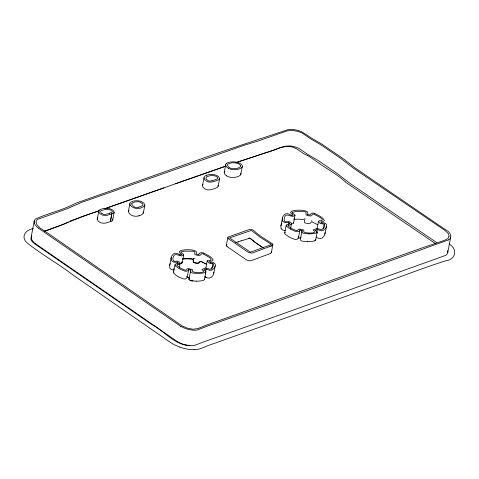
<?xml version="1.0" encoding="UTF-8"?>
<svg xmlns="http://www.w3.org/2000/svg" width="479" height="479" viewBox="0 0 479 479"><rect width="100%" height="100%" fill="white"/><g stroke="black" fill="none" stroke-linecap="round" stroke-linejoin="round"><path stroke-width="0.72" d="M97.249 219.178C97.878 222.627 102.5 223.669 105.512 223.088A17.472 8.838 10.9 0 0 106.009 222.974L110.421 221.657L111.781 213.796L110.421 221.657M270.21 253.559L271.371 252.684L271.353 251.858M179.338 267.863L180.152 263.63L179.847 262.749A11.987 6.065 10.9 0 0 179.086 261.666C177.26 260.133 173.284 262.983 173.003 259.6A17.268 8.736 10.9 0 1 173.099 257.421C174.362 252.14 178.386 255.804 181.535 255.918A21.818 11.041 10.9 0 0 183.277 255.295L183.75 254.84L183.367 254.241A54.726 27.692 10.9 0 0 181.182 252.589L180.84 252.158L181.224 251.84L184.696 251.11L193.714 251.277L194.803 251.816L194.767 254.463L196.821 255.175A18.082 9.149 10.9 0 0 199.078 255.499L200.12 255.337L201.713 253.684A0.677 0.341 10.9 0 1 202.228 253.648C205.174 254.816 217.071 260.732 207.239 260.804L205.88 267.857M290.591 228.315L291.406 224.082L291.1 223.202A11.987 6.065 10.9 0 0 290.34 222.118C288.514 220.585 284.538 223.436 284.257 220.053A17.268 8.736 10.9 0 1 284.352 217.873C285.616 212.592 289.639 216.257 292.789 216.37A21.818 11.041 10.9 0 0 294.531 215.748L295.004 215.293L294.621 214.694A54.726 27.692 10.9 0 0 292.435 213.041M271.485 252.349L272.844 244.098L263.043 237.812A69.671 35.254 10.9 0 1 260.666 236.177L258.211 234.375A47.176 23.872 10.9 0 1 255.936 232.507C254.187 230.585 251.595 228.567 248.841 229.692L228.082 237.039L226.238 245.32L226.621 246.188A2.784 1.407 10.9 0 0 226.765 246.326L226.908 246.451A2.323 1.174 10.9 0 0 227.094 246.595L227.112 246.607M177.721 263.57C174.404 263.228 174.386 266.378 177.266 267.3A31.68 16.029 10.9 0 0 177.901 267.743L179.26 268.605A18.214 9.215 10.9 0 0 182.355 270.15C184.032 270.845 186.582 272.12 188.061 270.437A12.22 6.185 10.9 0 0 188.337 270.024L188.379 269.952A3.628 1.838 10.9 0 1 188.66 269.605A5.479 2.772 10.9 0 0 189.546 269.809M189.846 269.863A7.652 3.874 10.9 0 1 190.253 269.946L190.834 270.078L190.708 270.384A2.778 1.407 10.9 0 0 190.618 270.527C189.822 273.796 195.767 273.15 197.653 273.377A19.37 9.802 10.9 0 0 203.743 272.88L204.611 272.713A4.521 2.287 10.9 0 0 205.048 272.599L205.952 271.617L204.85 270.467A3.539 1.79 10.9 0 1 204.545 270.27L204.054 269.922L206.162 268.911L205.754 271.03M315.715 240.015L315.41 239.278M206.748 175.194L205.138 176.003L204.138 177.182L202.473 185.547L203.006 187.265L204.82 188.81A7.939 4.018 10.9 0 0 205.228 189.043L205.269 189.067A3.94 1.994 10.9 0 0 209.012 189.858L209.437 189.864A11.544 5.838 10.9 0 0 211.407 189.516L212.64 189.199A39.763 20.124 10.9 0 0 214.897 188.481L217.101 187.546L218.071 186.582L219.657 178.541C218.053 173.859 210.688 173.961 206.826 175.164M227.729 237.56L228.118 238.428A2.784 1.407 10.9 0 0 228.255 238.566L228.405 238.692A2.323 1.174 10.9 0 0 228.585 238.829L228.609 238.847M275.515 316.451L445.662 255.385A12.879 6.514 10.9 0 0 447.703 252.81L447.799 252.265A15.556 7.874 10.9 0 0 447.62 250.559M447.763 252.541L450.787 236.746A15.556 7.874 10.9 0 0 449.338 232.716L449.098 232.435A17.022 8.616 10.9 0 0 447.685 231.058L440.213 226.106A51.666 26.141 10.9 0 1 439.327 225.519L354.801 167.752L344.287 159.495A69.826 35.332 10.9 0 0 342.677 158.309L321.762 144.077L312.464 138.682A34.727 17.573 10.9 0 1 310.027 137.06L301.896 131.851A16.13 8.167 10.9 0 0 296.86 130.156L293.651 129.558A12.25 6.197 10.9 0 0 288.478 129.498C261.444 138.389 234.297 147.34 207.365 156.681L77.239 202.701A63.138 31.949 10.9 0 0 74.592 203.826C62.27 210.329 48.349 213.131 35.769 218.915A11.604 5.874 10.9 0 0 34.189 221.322L34.362 223.01M129.875 203.629L128.378 211.389C129.863 217.538 139.988 217.58 143.323 213.119L144.838 205.21L143.928 203.21A7.413 3.754 10.9 0 0 143.58 202.886L140.7 201.222L137.156 200.701A16.855 8.532 10.9 0 0 134.928 200.863L134.533 200.911A9.736 4.928 10.9 0 0 132.683 201.336A9.4 4.76 10.9 0 0 130.396 202.659A6.61 3.347 10.9 0 0 130.384 205.371M143.323 213.119L143.119 211.898M205.952 271.827L204.443 279.64L204.282 278.976M314.805 240.811L315.697 240.093L317.206 232.255L316.104 230.92A3.539 1.79 10.9 0 1 315.799 230.722L315.254 230.333L317.415 229.363L316.87 232.189M203.994 177.631L204.407 179.368L206.317 181.05A7.939 4.018 10.9 0 0 206.718 181.284L206.802 181.325A3.94 1.994 10.9 0 0 210.509 182.092L211.191 182.074A11.993 6.071 10.9 0 0 212.904 181.757L214.131 181.439A39.763 20.124 10.9 0 0 216.394 180.715L218.813 179.643L219.669 178.469M218.161 186.301L218.029 185.415M174.907 264.773L173.398 272.773L175.769 275.06A31.68 16.029 10.9 0 0 176.41 275.503L177.769 276.365A18.214 9.215 10.9 0 0 180.858 277.91C182.535 278.604 185.086 279.88 186.565 278.197A12.22 6.185 10.9 0 0 186.84 277.79L186.882 277.712A3.628 1.838 10.9 0 1 187.163 277.365L188.672 269.611M207.239 260.804L208.868 262.965L210.94 263.396M289.532 223.879A3.281 1.659 10.9 0 1 288.969 224.016L286.214 225.07L284.652 233.045L285.089 233.997L287.023 235.512A31.68 16.029 10.9 0 0 287.663 235.955L289.017 236.818A18.214 9.215 10.9 0 0 292.112 238.362C293.789 239.057 296.339 240.332 297.818 238.65A12.22 6.185 10.9 0 0 298.094 238.237L298.136 238.165M286.161 225.226L286.538 226.19L288.514 227.753A31.68 16.029 10.9 0 0 289.154 228.196L290.514 229.058M292.435 213.041L292.094 212.61L292.477 212.293L295.944 211.562L304.967 211.73L306.057 212.269L306.021 214.909L308.075 215.628A18.082 9.149 10.9 0 0 310.326 215.951L311.374 215.789L312.967 214.137A0.677 0.341 10.9 0 1 313.482 214.101C314.757 214.586 325.624 219.604 321.469 220.639C316.302 219.663 319.433 224.352 322.193 223.849M112.697 219.957L114.188 212.191C113.164 208.491 107.757 208.227 104.476 208.419A10.993 5.562 10.9 0 0 103.272 208.599L101.045 209.203A7.347 3.718 10.9 0 0 98.62 211.616M205.922 277.221C209.622 279.892 214.065 276.299 213.754 272.168M213.73 273.647L215.227 265.887C216.161 262.959 212.49 261.911 210.245 262.42M315.99 237.153L317.373 237.764A19.364 9.796 10.9 0 0 317.912 237.997C321.487 240.159 325.373 236.171 324.996 232.56M324.984 234.099L326.48 226.333C327.385 223.394 323.738 222.352 321.481 222.873M31.261 236.578L34.248 221.053M97.279 218.963L98.776 211.203M169.686 265.348L171.183 257.588M177.308 264.282L177.721 262.163A12.682 6.419 10.9 0 0 176.847 262.205L173.416 262.091L171.572 260.678A19.184 9.706 10.9 0 1 172.697 254.738C174.009 252.696 176.847 252.864 178.625 254.139A4.545 2.299 10.9 0 0 179.062 254.385L179.26 254.487M179.769 263.749L180.044 263.678A21.818 11.041 10.9 0 0 181.781 263.061L182.259 262.6L183.75 254.84M190.834 270.078L189.175 277.802M224.244 172.302L225.735 164.542M205.21 273.85L205.479 272.437M211.838 269.12L212.921 263.474L211.023 263.378M240.805 174.158L242.302 166.399M280.939 225.801L282.43 218.041M288.562 224.735L288.969 222.615A12.682 6.419 10.9 0 0 288.101 222.657L284.754 222.567L282.844 221.172M291.022 224.202L291.298 224.13A21.818 11.041 10.9 0 0 293.034 223.513L293.513 223.052L295.004 215.293M298.142 238.165A3.628 1.838 10.9 0 1 298.417 237.818L299.92 230.064A5.479 2.772 10.9 0 0 300.8 230.261L301.099 230.315A7.652 3.874 10.9 0 1 301.507 230.399L302.087 230.531L300.728 237.584M317.002 229.016L318.493 221.25M317.2 232.309L316.296 233.045A4.521 2.287 10.9 0 1 315.865 233.165L315.002 233.339A19.37 9.802 10.9 0 1 308.919 233.86M323.223 228.866L324.175 223.927L322.277 223.831M226.238 245.32L226.812 244.655M272.964 244.691L271.647 245.829M128.378 211.389L128.905 210.419A9.4 4.76 10.9 0 1 129.096 210.227M450.751 237.021L450.691 237.291A12.879 6.514 10.9 0 1 448.655 239.865M215.227 265.887C214.382 268.929 211.305 271.653 208.155 269.785A19.364 9.796 10.9 0 1 207.617 269.551L206.233 268.941M326.48 226.333C325.684 229.351 322.505 232.135 319.409 230.237A19.364 9.796 10.9 0 1 318.87 230.004L317.487 229.393M144.82 205.353C141.64 209.425 133.731 209.64 130.438 205.371M202.497 185.391L202.982 184.385M114.188 212.191L113.511 213.083L111.781 213.796M173.41 272.533L173.811 272M284.664 232.986L285.239 232.345M180.152 263.63L179.463 264.3L176.859 264.941L176.757 265.36L180.781 268.252L185.038 270.168L185.954 270.222L187.211 268.833L188.271 268.587L192.259 269.545L192.666 269.911L192.48 270.833A3.916 1.982 10.9 0 1 192.414 270.946C191.977 273.389 209.203 273.162 202.048 269.797A1.09 0.551 10.9 0 1 202.048 269.42L205.623 267.935L210.491 269.348L213.089 266.498L213.484 264.54L212.921 263.474M291.406 224.082L290.717 224.753L288.113 225.393L288.011 225.813L292.028 228.705L296.291 230.621L297.208 230.674L298.465 229.285L299.525 229.04L303.512 229.992L303.92 230.363L303.716 231.309A3.916 1.982 10.9 0 1 303.668 231.393C303.231 233.842 320.457 233.608 313.302 230.249A1.09 0.551 10.9 0 1 313.302 229.872L316.876 228.387L321.744 229.8L324.343 226.95L324.738 224.992L324.175 223.927M204.443 279.64L203.551 280.359A4.521 2.287 10.9 0 1 203.114 280.472L202.258 280.646A19.37 9.802 10.9 0 1 196.168 281.167M302.087 230.531L301.98 230.794A2.778 1.407 10.9 0 0 301.872 230.98C301.159 234.369 307.105 233.536 308.907 233.83M189.115 278.311L189.301 277.94L189.133 278.269M131.994 203.485L131.887 203.653A4.06 2.054 10.9 0 0 131.767 204.365L133.904 206.73A3.167 1.605 10.9 0 0 135.306 207.275L137.12 207.455A4.077 2.066 10.9 0 0 137.97 207.371A12.879 6.52 10.9 0 0 138.946 207.144M242.033 167.027L241.464 167.656A11.843 5.993 10.9 0 1 233.962 169.698A6.371 3.221 10.9 0 1 228.16 168.183M240.542 174.787L239.967 175.416A11.843 5.993 10.9 0 1 232.471 177.458A6.371 3.221 10.9 0 1 226.663 175.943M199.749 253.325L199.156 253.99A18.106 9.161 10.9 0 0 198.761 254.469M31.746 236.351C28.447 240.727 35.326 243.985 38.278 246.272L128.546 308.452A26.339 13.328 10.9 0 0 128.971 308.763L150.897 323.942C163.896 330.63 174.416 345.239 189.965 345.419M68.341 221.843L68.06 222.118A7.323 3.706 10.9 0 1 67.928 222.232A9.37 4.742 10.9 0 0 67.653 222.49L63.396 224.292A25.279 12.795 10.9 0 0 62.785 224.501L44.29 231.207M448.649 239.859L278.503 300.926M271.599 245.853L271.485 245.907A6.814 3.449 10.9 0 1 271.114 246.05L270.982 246.098M270.102 253.619L269.952 253.684A6.814 3.449 10.9 0 1 269.623 253.816L268.611 254.181M254.391 252.247L269.701 246.571M252.9 260.007L268.21 254.331M253.984 252.403L252.684 252.888A4.395 2.221 10.9 0 1 252.134 253.05L252.098 253.056A3.664 1.856 10.9 0 1 251.595 253.134L248.29 252.325L228.627 238.859M252.493 260.163L251.188 260.654A4.395 2.221 10.9 0 1 250.637 260.81L250.601 260.816A3.664 1.856 10.9 0 1 250.104 260.893L246.763 260.067L227.13 246.619M269.839 246.523L271.114 246.05M83.987 215.951L69.928 221.088M236.416 162.489L265.719 152.837M275.018 149.628C281.868 146.873 289.759 144.664 296.585 148.867A8.412 4.257 10.9 0 1 297.291 149.292L304.291 154.052L307.704 155.639M114.116 205.455L129.372 200.072M44.379 231.303C62.33 225.531 79.125 217.005 97.159 211.478M274.593 149.777L246.763 159.01A9.041 4.574 10.9 0 1 246.571 159.046L235.931 162.65M98.207 211.029L99.231 210.67M104.847 208.67L121.534 202.743M99.279 210.724L84.047 215.933M105.637 208.461L113.056 205.832M175.422 183.726L225.549 166.195M211.999 180.745L212.137 180.709A32.38 16.382 10.9 0 0 213.46 180.344L216.694 179.176L217.729 178.266A2.88 1.455 10.9 0 0 217.652 177.589L216.49 176.553A4.275 2.161 10.9 0 0 215.436 176.074L213.305 175.589A6.712 3.395 10.9 0 0 211.155 175.482L207.126 176.517A7.107 3.598 10.9 0 0 206.287 177.206L206.042 179.014L208.317 180.852A2.569 1.299 10.9 0 0 209.036 181.044L210.509 181.044A12.825 6.49 10.9 0 0 211.993 180.739M109.296 213.377L112.343 211.975A2.413 1.221 10.9 0 0 112.206 211.179L110.374 210.018A4.85 2.455 10.9 0 0 108.188 209.419L107.29 209.329A7.173 3.628 10.9 0 0 105.823 209.323L101.141 210.646A5.251 2.658 10.9 0 0 100.572 211.574L101.332 213.233L103.895 214.43A2.868 1.455 10.9 0 0 104.877 214.532L109.362 213.424M121.51 202.803L164.016 187.852M157.363 190.145L225.723 166.189M110.284 221.555L111.26 221.208A7.257 3.676 10.9 0 0 111.553 221.094M235.794 242.637L238.303 241.769M238.135 241.901L241.188 240.775M129.779 199.935L149.843 192.809A17.723 8.969 10.9 0 0 150.436 192.594L157.076 190.241M241.111 240.871L249.882 238.171L254.978 242.266L263.42 247.99M277.796 301.171L206.623 326.391A57.013 28.848 10.9 0 0 204.767 327.121L197.576 329.869A11.023 5.58 10.9 0 1 192.618 330.163L188.888 329.528A18.483 9.352 10.9 0 1 180.799 326.343M274.808 316.691L203.635 341.916A57.013 28.848 10.9 0 0 201.773 342.647L194.582 345.389A11.023 5.58 10.9 0 1 189.63 345.682M266.797 152.472C276.012 150.346 284.855 143.431 294.627 146.837A14.639 7.407 10.9 0 1 299.794 148.957L307.919 154.519L317.888 160.339L336.258 172.823L350.221 183.541L436.549 242.5M214.352 343.383L269.569 323.66C303.931 311.482 338.21 299.052 372.518 286.723C397.025 278.233 421.149 268.563 445.877 260.744C455.9 259.726 457.9 248.751 449.062 244.033M248.511 238.267L249.553 238.075A0.97 0.491 10.9 0 1 250.158 238.201L255.056 242.248M213.82 343.563L208.108 345.539A47.547 24.058 10.9 0 0 207.377 345.832L203.455 347.55A44.499 22.519 10.9 0 1 202.132 348.071L200.97 348.467A20.585 10.418 10.9 0 1 194.031 349.658M32.811 228.776C25.429 229.752 20.322 237.434 27.369 243.081C41.811 254.63 58.222 263.707 72.934 274.934L170.117 342.228L174.661 344.934L179.841 347.161M32.967 228.722L33.279 228.621M111.912 213.897L110.697 214.257A43.122 21.818 10.9 0 0 109.841 214.514L107.5 215.209A17.472 8.838 10.9 0 1 107.009 215.322C104.009 215.897 99.662 214.909 98.74 211.634M179.829 263.672L179.978 263.63A19.801 10.017 10.9 0 0 181.056 263.27L182.122 262.708A1.221 0.617 10.9 0 0 182.14 262.456L181.882 262.097M138.934 215.772L139.419 215.64M200.264 261.36L199.869 261.606A14.723 7.448 10.9 0 1 199.575 261.959L198.51 263.079L197.576 263.205A18.082 9.149 10.9 0 1 195.324 262.935L194.953 262.869A17.609 8.909 10.9 0 0 197.576 263.205L198.629 263.097L200.216 261.444A0.677 0.341 10.9 0 1 200.731 261.408L203.964 262.869M138.946 207.144L142.532 205.683A4.461 2.257 10.9 0 0 142.526 203.755L139.862 202A2.988 1.509 10.9 0 0 138.952 201.791L136.593 201.791A13.412 6.784 10.9 0 0 135.85 201.857A7.682 3.886 10.9 0 0 131.959 203.473M182.631 258.882L184.397 258.696M293.825 219.4L298.393 219.119L304.123 219.639L304.602 220.226L304.53 222.675L306.578 223.388A18.082 9.149 10.9 0 0 308.835 223.711L309.883 223.549L311.47 221.897A0.677 0.341 10.9 0 1 311.985 221.861L317.811 224.795M182.571 258.947C185.702 259.151 191.498 257.205 193.444 260.037A25.758 13.035 10.9 0 1 193.414 260.342L193.276 261.348A25.261 12.783 10.9 0 0 193.247 261.66L193.492 262.348L194.941 262.815M293.956 218.334L294.723 218.262M173.751 269.066L174.105 269.036M173.973 269.102L173.614 269.132M184.433 258.696L192.869 259.187L193.348 259.78L193.187 262.055L194.576 262.791M285.298 230.507L282.742 230.154L281.329 228.89M174.045 270.06L171.488 269.701L170.081 268.444A19.184 9.706 10.9 0 1 170.314 263.648M307.41 241.59C305.542 241.332 299.644 242.063 300.381 238.74A2.778 1.407 10.9 0 1 300.465 238.596L300.59 238.291L300.01 238.159A7.652 3.874 10.9 0 0 299.603 238.075L299.303 238.021A5.479 2.772 10.9 0 1 298.429 237.823M196.156 281.137L191.486 280.808L189.337 279.844L190.714 280.616L192.863 280.969M200.551 261.336L203.234 262.492M189.624 345.664L185.894 345.054M186.774 276.347L187.546 276.503M186.864 276.407L187.517 276.545M188.091 277.575C185.559 277.054 190.373 278.042 188.385 277.634M236.189 162.171L238.758 162.878A6.059 3.066 10.9 0 1 242.188 167.075M300.082 237.225L301.028 237.44M298.393 236.854L298.8 236.955M304.387 218.735L305.339 219.095M193.271 258.319L194.217 258.72M193.318 258.337L194.258 258.744M206.659 277.545L206.251 277.371M205.275 276.928L204.79 276.724L205.719 277.131M179.314 254.517L180.326 255.044M204.802 263.306L204.958 263.39A13.921 7.047 10.9 0 1 205.335 263.594L206.557 264.342M203.563 262.726L205.665 263.839M206.293 264.133L206.706 264.39M180.763 326.361L38.248 228.052M177.775 341.886L35.26 243.577M262.791 247.667L255.678 242.799M228.255 168.141L227.753 167.794A8.46 4.281 10.9 0 1 225.819 165.566A6.616 3.347 10.9 0 1 226.435 163.423M226.759 175.901L226.262 175.559A8.46 4.281 10.9 0 1 224.328 173.332A6.616 3.347 10.9 0 1 224.938 171.189M435.489 243.649L401.174 220.31A49.846 25.225 10.9 0 1 400.27 219.693L345.91 182.445A3.736 1.892 10.9 0 1 345.449 181.996M181.87 262.001L182.259 262.6M321.367 222.885C319.056 220.825 323.81 222.412 324.403 220.597C322.936 217.238 318.433 215.37 315.152 213.688A5.401 2.736 10.9 0 0 314.817 213.538M210.113 262.432C207.832 260.402 212.442 261.917 213.131 260.211C211.94 256.738 207.09 254.954 203.898 253.235A5.401 2.736 10.9 0 0 203.563 253.086M345.341 181.876L345.209 181.727A7.754 3.922 10.9 0 1 345.054 181.535C335.815 173.266 324.301 167.512 314.44 159.986L308.302 155.932A1.79 0.904 10.9 0 0 307.704 155.633M293.304 222.615L293.513 223.052M289.603 223.747L289.555 223.609A9.796 4.958 10.9 0 0 288.969 222.615M178.35 263.294L178.302 263.157A9.796 4.958 10.9 0 0 177.715 262.163M31.374 238.53L31.213 236.848A11.604 5.874 10.9 0 1 31.859 235.309M199.719 253.313A2.76 1.395 10.9 0 1 203.617 253.044M198.719 254.517A15.526 7.856 10.9 0 1 196.45 254.163A23.381 11.831 10.9 0 1 196.48 253.864L196.618 252.852A26.357 13.34 10.9 0 0 196.647 252.541C196.899 248.344 175.051 249.044 180.092 253.211A52.516 26.573 10.9 0 1 181.822 254.523A19.31 9.772 10.9 0 1 180.367 255.038M178.278 263.426A3.281 1.659 10.9 0 1 177.715 263.564M240.793 173.29A6.059 3.066 10.9 0 1 240.692 174.835M97.141 219.16A7.347 3.718 10.9 0 1 97.956 217.795M112.499 218.963A4.533 2.293 10.9 0 1 111.649 221.154M194.055 349.718A21.22 10.736 10.9 0 1 179.894 347.107M35.308 243.566A19.657 9.945 10.9 0 1 31.303 238.53M185.882 345.084A18.483 9.352 10.9 0 1 177.811 341.868M311.518 220.849A2.76 1.395 10.9 0 1 312.039 220.897M281.287 228.89A19.184 9.706 10.9 0 1 281.927 223.573M307.422 241.62A19.37 9.802 10.9 0 0 313.5 241.093L314.368 240.925A4.521 2.287 10.9 0 0 314.805 240.811M314.871 213.496A2.76 1.395 10.9 0 0 310.967 213.766L310.404 214.442A18.106 9.161 10.9 0 0 310.015 214.915A15.526 7.856 10.9 0 1 307.698 214.616M307.698 214.616A23.381 11.831 10.9 0 1 307.734 214.317L307.871 213.305A26.357 13.34 10.9 0 0 307.901 212.993C308.123 208.784 286.358 209.497 291.346 213.664A52.516 26.573 10.9 0 1 293.076 214.975A19.31 9.772 10.9 0 1 291.621 215.49L290.31 214.837A4.545 2.299 10.9 0 1 289.873 214.592C288.101 213.311 285.262 213.161 283.951 215.191A19.184 9.706 10.9 0 0 282.784 221.13M290.502 229.058A18.214 9.215 10.9 0 0 293.609 230.603C295.28 231.297 297.836 232.572 299.309 230.89A12.22 6.185 10.9 0 0 299.591 230.477L299.632 230.405A3.628 1.838 10.9 0 1 299.914 230.058M236.195 162.118A10.203 5.161 10.9 0 0 227.914 162.8L227.854 162.8A5.137 2.599 10.9 0 0 226.369 163.393M38.296 228.04A19.657 9.945 10.9 0 1 34.29 223.004M188.93 278.946C189.48 281.155 188.876 277.706 188.936 278.916M271.168 244.23L270.054 245.122L250.391 252.158L229.531 237.913L251.379 230.411L260.061 237.141L271.168 244.23M240.62 165.8L240.213 166.782L238.326 167.985A9.873 4.994 10.9 0 1 235.488 168.674L232.076 168.644A4.06 2.054 10.9 0 1 230.776 168.309L228.675 167.099L227.423 165.297A4.742 2.401 10.9 0 1 227.543 164.542L228.232 163.86L231.369 162.914A7.79 3.94 10.9 0 1 233.896 162.788C236.255 163.052 239.632 163.285 240.62 165.8M448.979 236.458L447.997 238.458L444.518 240.32L420.718 248.391L206.275 325.205L197.941 328.576L193.103 329.223L187.529 328.199L182.337 326.031L176.206 321.876A99.8 50.505 10.9 0 0 173.278 319.738L48.169 233.411A102.865 52.055 10.9 0 0 45.032 231.351L39.931 227.878L36.973 224.825L35.997 221.741L36.506 220.406L37.775 219.31L67.437 208.616L80.951 202.647L244.703 145.083L258.055 141.06L286.951 130.929L291.951 130.354L297.621 131.318A14.639 7.407 10.9 0 1 302.782 133.431L310.907 139L320.876 144.814L340.258 157.992L353.209 168.021L444.919 230.405L448.051 233.357A14.053 7.113 10.9 0 1 448.979 235.704L448.979 236.458M200.222 260.42L200.222 260.42"/></g></svg>
